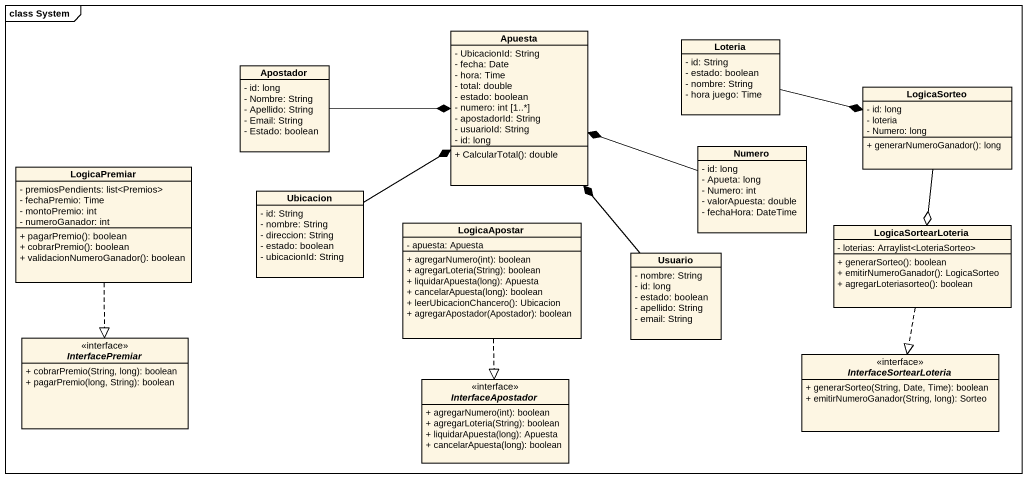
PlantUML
@startuml
mainframe class System
hide circle
hide empty members
skinparam classAttributeIconSize 0
class Apuesta {
  - UbicacionId: String
  - fecha: Date
  - hora: Time
  - total: double
  - estado: boolean
  - numero: int [1..*]
  - apostadorId: String
  - usuarioId: String
  - id: long
  + CalcularTotal(): double
}
class Loteria {
  - id: String
  - estado: boolean
  - nombre: String
  - hora juego: Time
}
class Apostador {
  - id: long
  - Nombre: String
  - Apellido: String
  - Email: String
  - Estado: boolean
}
class LogicaSorteo {
  - id: long
  - loteria
  - Numero: long
  + generarNumeroGanador(): long
}
class Numero {
  - id: long
  - Apueta: long
  - Numero: int
  - valorApuesta: double
  - fechaHora: DateTime
}
class LogicaPremiar {
  - premiosPendients: list<Premios>
  - fechaPremio: Time
  - montoPremio: int
  - numeroGanador: int
  + pagarPremio(): boolean
  + cobrarPremio(): boolean
  + validacionNumeroGanador(): boolean
}
class Ubicacion {
  - id: String
  - nombre: String
  - direccion: String
  - estado: boolean
  - ubicacionId: String
}
class LogicaApostar {
  - apuesta: Apuesta
  + agregarNumero(int): boolean
  + agregarLoteria(String): boolean
  + liquidarApuesta(long): Apuesta
  + cancelarApuesta(long): boolean
  + leerUbicacionChancero(): Ubicacion
  + agregarApostador(Apostador): boolean
}
class LogicaSortearLoteria {
  - loterias: Arraylist<LoteriaSorteo>
  + generarSorteo(): boolean
  + emitirNumeroGanador(): LogicaSorteo
  + agregarLoteriasorteo(): boolean
}
class Usuario {
  - nombre: String
  - id: long
  - estado: boolean
  - apellido: String
  - email: String
}
interface InterfacePremiar {
  + cobrarPremio(String, long): boolean
  + pagarPremio(long, String): boolean
}
interface InterfaceApostador {
  + agregarNumero(int): boolean
  + agregarLoteria(String): boolean
  + liquidarApuesta(long): Apuesta
  + cancelarApuesta(long): boolean
}
interface InterfaceSortearLoteria {
  + generarSorteo(String, Date, Time): boolean
  + emitirNumeroGanador(String, long): Sorteo
}
Loteria -right-* LogicaSorteo
Apostador -right-* Apuesta
LogicaSorteo --o LogicaSortearLoteria
Numero -left-* Apuesta
LogicaPremiar ..|> InterfacePremiar
Ubicacion -up-* Apuesta
LogicaApostar ..|> InterfaceApostador
LogicaSortearLoteria ..|> InterfaceSortearLoteria
Usuario -up-* Apuesta
@enduml
